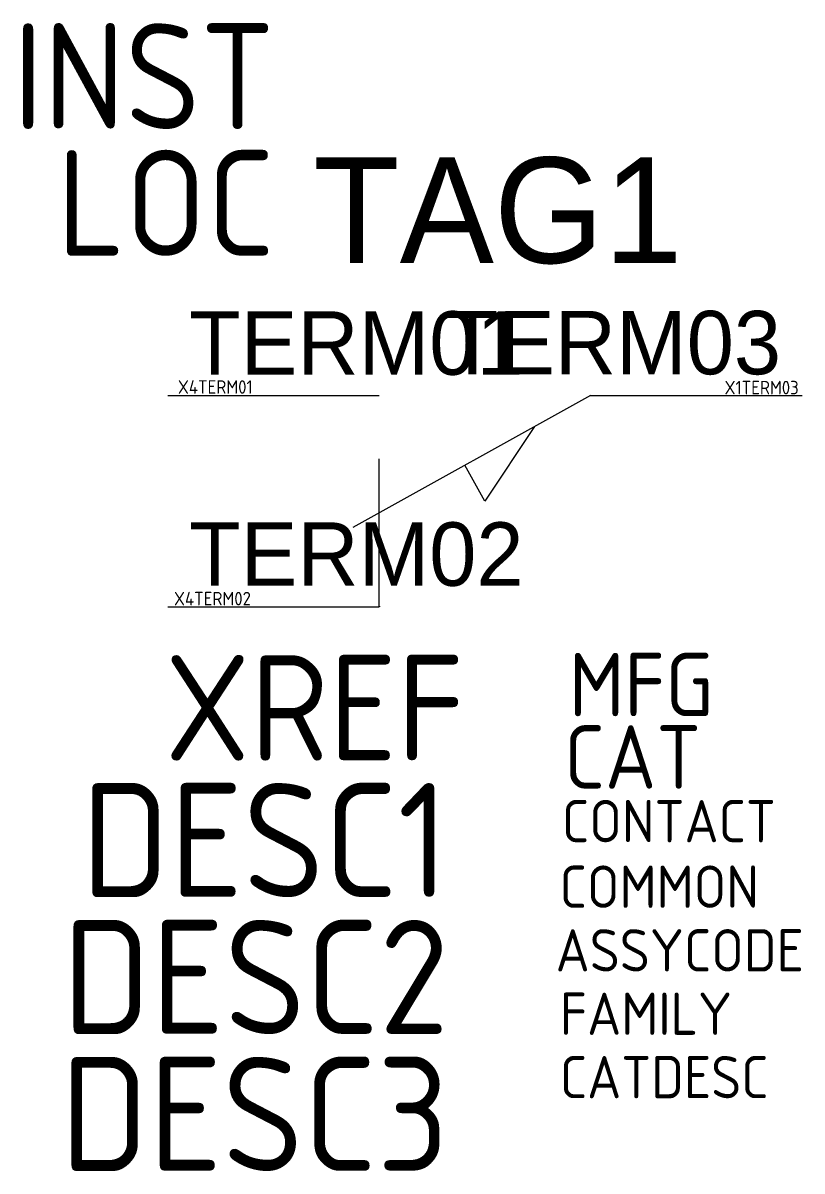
# Model space of a CAD drawing. Extents: x -11.9 to 6.5, y -19.3 to 7.8.
import ezdxf
from ezdxf.enums import TextEntityAlignment as Align

# ---------------------------------------------------------------- set-up
doc = ezdxf.new("R2010")
doc.units = 0
doc.header["$MEASUREMENT"] = 0
doc.styles.add('WD_IEC', font='isocp2.shx', dxfattribs={"width": 0.9, "height": 4})

msp = doc.modelspace()

# ---------------------------------------------------------------- linework, layer by layer
for p, q in [((-8.5, -1), (-3.5, -1)), ((1.5, -1), (-4.125, -4.125)), ((1.5, -1), (6.5, -1)), ((0.176, -1.735), (-1, -3.5)), ((-3.5, -6), (-3.5, -2.5)), ((-1, -3.5), (-1.472, -2.651)), ((-8.5, -6), (-3.5, -6)), ((-3.5, -6), (-3.5, -6)), ((-3.5, -6), (-3.5, -6)), ((-3.488, -5.997), (-3.488, -5.983))]:
    msp.add_line(p, q)

# ---------------------------------------------------------------- texts
at = {"style": 'WD_IEC'}
for tag, height, p in [('INST', 2.5, (-5.968, 5.305)), ('LOC', 2.5, (-5.968, 2.305)), ('XREF', 2.5, (-1.473, -9.638)), ('DESC1', 2.7, (-1.848, -12.869)), ('DESC2', 2.7, (-1.848, -16.109)), ('DESC3', 2.7, (-1.848, -19.349))]:
    msp.add_attdef(tag, text='', height=height, dxfattribs=at).set_placement(p, align=Align.RIGHT)
for tag, p, s, height in [('TAG1', (-5.059, 2.133), 'S', 2.5), ('TERM01', (-8, -0.509), '2', 1.5), ('TERM02', (-8, -5.502), '3', 1.5)]:
    msp.add_attdef(tag, p, s, height=height)
msp.add_attdef('TERM03', text='1', height=1.5).set_placement((6.004, -0.499), align=Align.RIGHT)
at = {"style": 'WD_IEC', "flags": 1}
for tag, p, s, height in [('X4TERM01', (-8.262, -0.959), '', 0.32), ('X4TERM02', (-8.354, -5.966), '', 0.32), ('MFG', (0.984, -8.589), '', 1.5), ('CAT', (0.872, -10.302), '', 1.5), ('CONTACT', (0.822, -11.571), 'NO', 1), ('COMMON', (0.766, -13.122), '02', 1), ('ASSYCODE', (0.671, -14.627), '', 1), ('FAMILY', (0.772, -16.127), 'LS_ACKO', 1), ('CATDESC', (0.772, -17.627), '', 1)]:
    msp.add_attdef(tag, p, s, height=height, dxfattribs=at)
msp.add_attdef('X1TERM03', text='', height=0.32, dxfattribs=at).set_placement((6.421, -0.973), align=Align.RIGHT)

doc.saveas('drawing.dxf')
